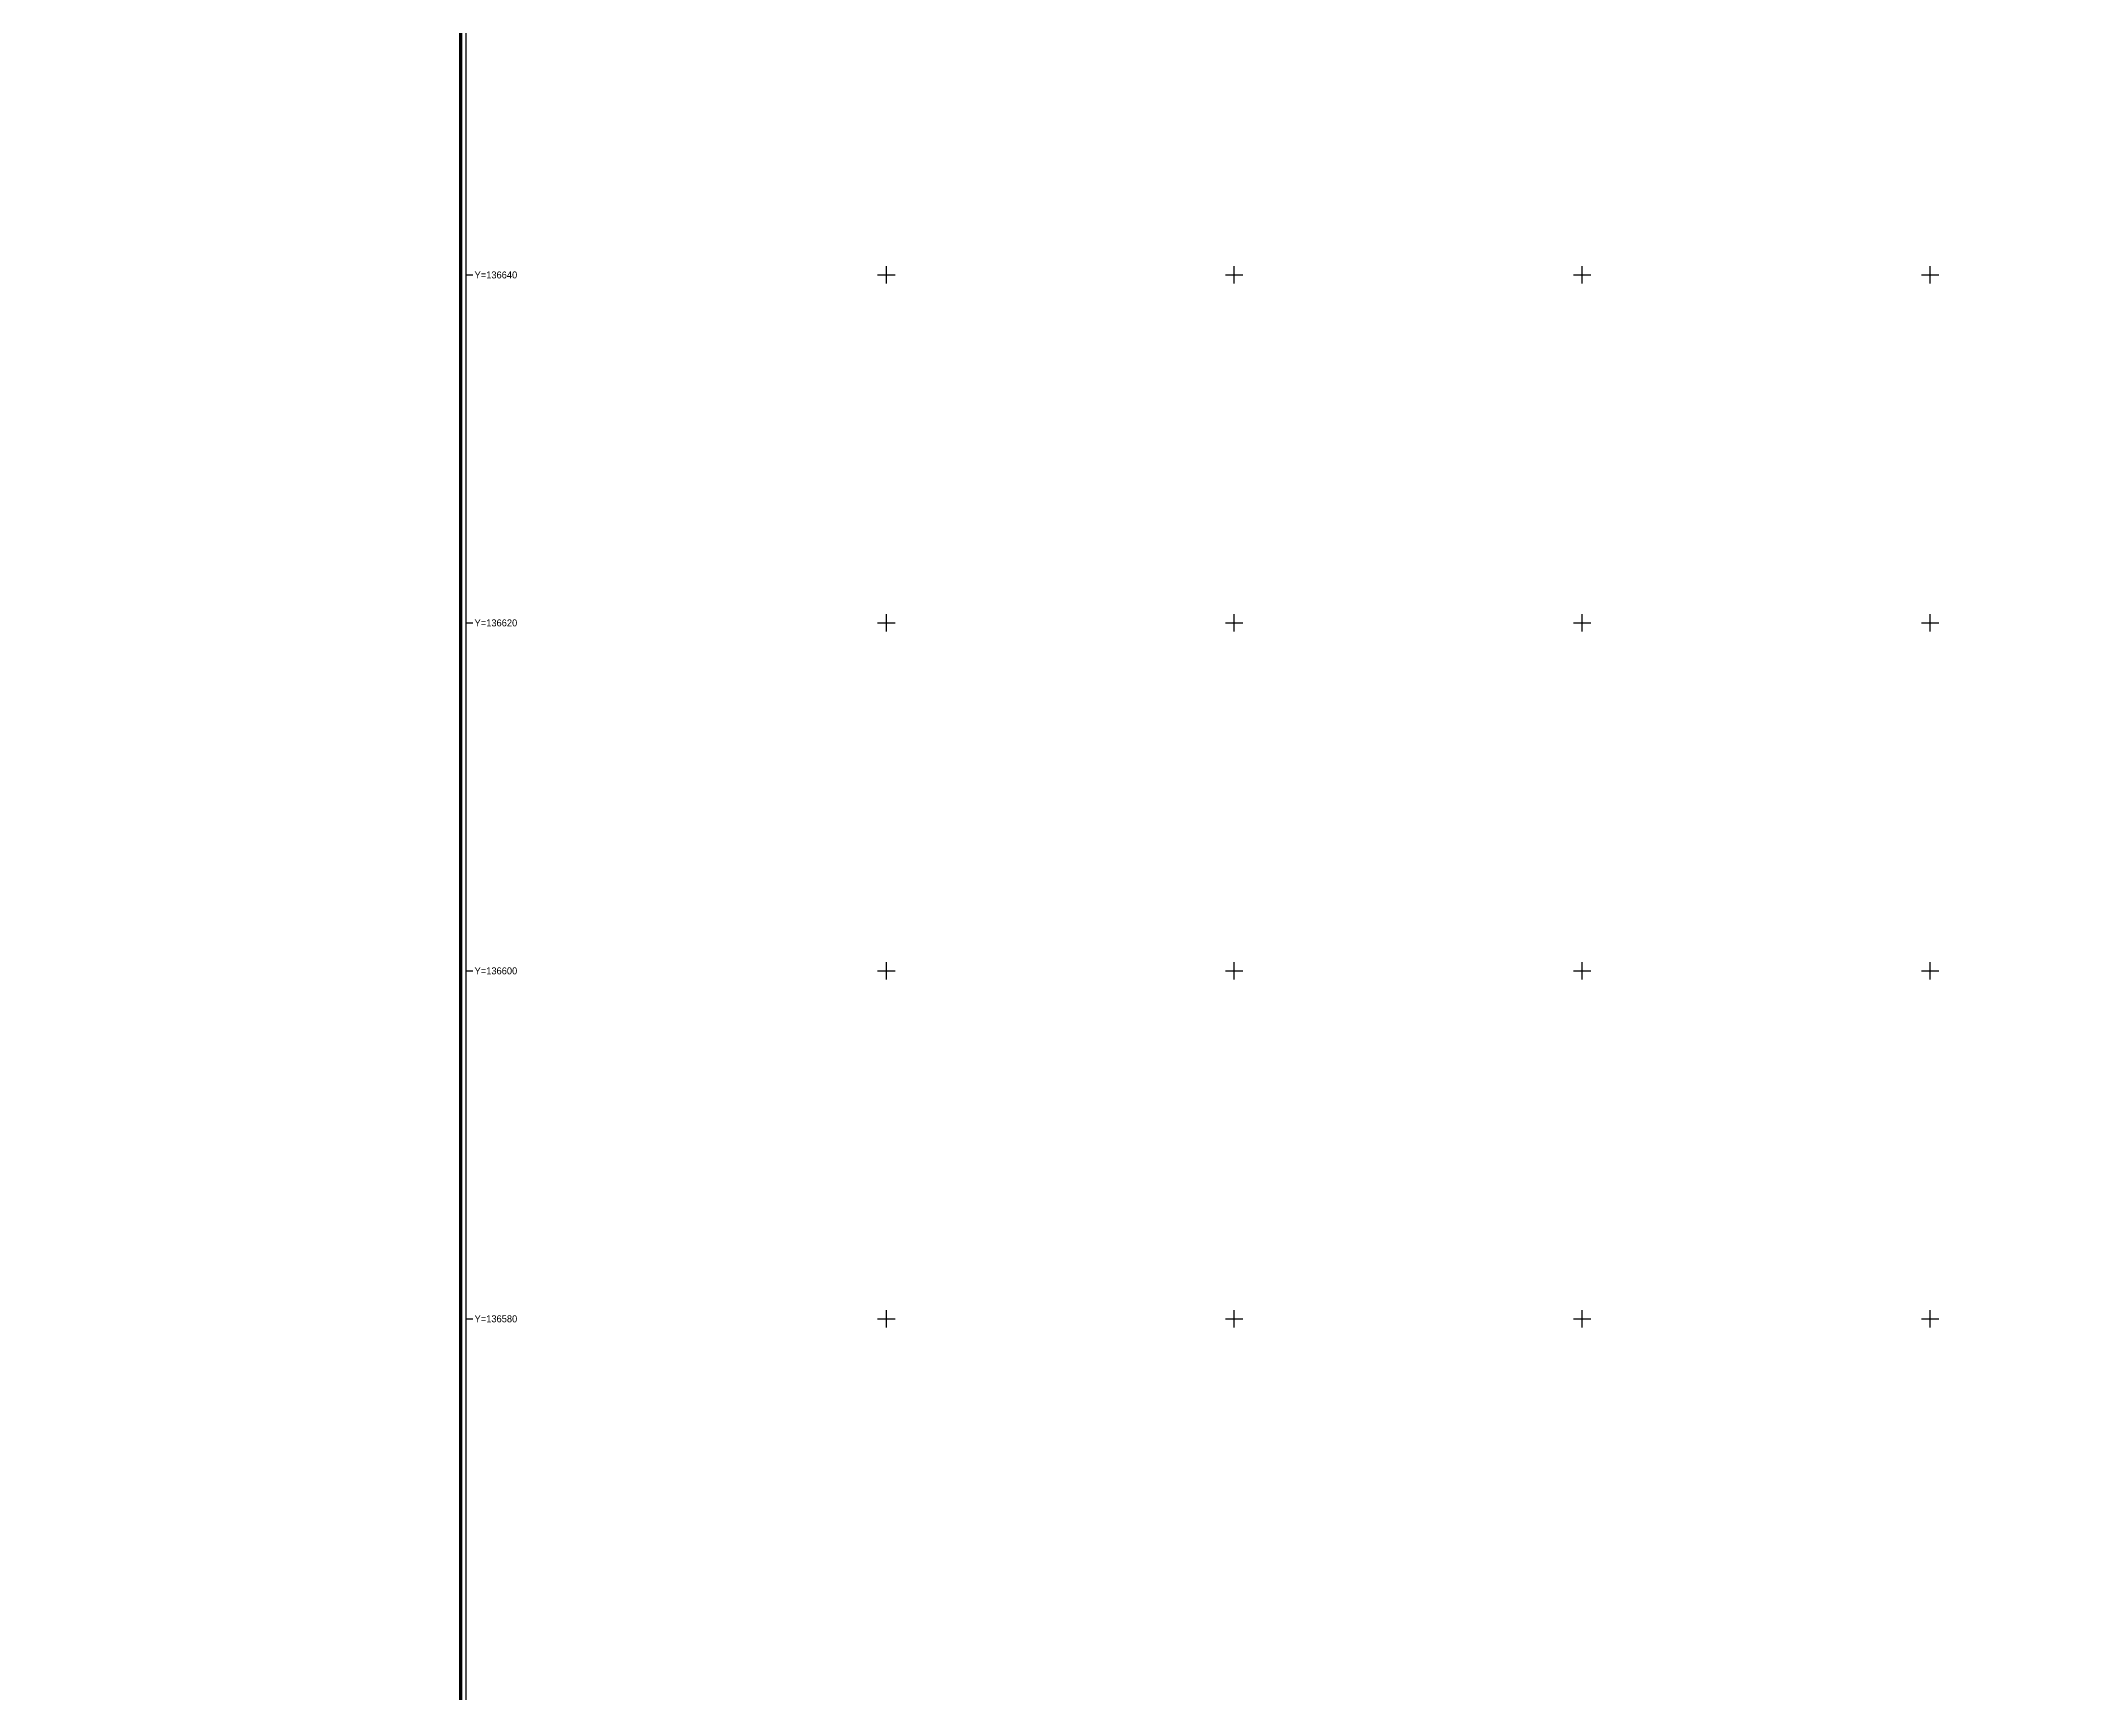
# Model space of a CAD drawing. Header units: metres. Extents: x 330671 to 330906, y 136216 to 136806.
# Drawn here: x 330671.4 to 330788.6, y 136558.5 to 136653.5 of the extents above; entities that cross this region are included whole.
import ezdxf

# ---------------------------------------------------------------- set-up
doc = ezdxf.new("R2010")
doc.units = ezdxf.units.M
doc.header["$LTSCALE"] = 2
for name, color, linetype in [('C_CANIVEAU', 7, 'Continuous'), ('C_FILD_EAU', 7, 'Continuous'), ('C_LIMREVET', 7, 'Continuous'), ('CARROYAGE', 253, 'Continuous'), ('CARTOUCHE', 7, 'Continuous')]:
    doc.layers.add(name, color=color, linetype=linetype)

msp = doc.modelspace()

# ---------------------------------------------------------------- linework, layer by layer
at = {"layer": 'C_CANIVEAU'}
msp.add_lwpolyline([(330848.53, 136378.83, 0), (330849.51, 136403.82, -0.000022)], format="xyb", dxfattribs=at)
at = {"layer": 'C_FILD_EAU', "linetype": 'Continuous', "flags": 128}
msp.add_lwpolyline([(330848.83, 136378.82, 0), (330849.8, 136403.8, -0.000022)], format="xyb", dxfattribs=at)
at = {"layer": 'C_LIMREVET', "linetype": 'Continuous', "flags": 128}
msp.add_lwpolyline([(330848.95, 136378.82, 0), (330849.92, 136403.79, -0.000022)], format="xyb", dxfattribs=at)
at = {"layer": 'CARROYAGE'}
for p, q in [((330720, 136639.5), (330720, 136640.5)), ((330740, 136639.5), (330740, 136640.5)), ((330760, 136639.5), (330760, 136640.5)), ((330780, 136639.5), (330780, 136640.5)), ((330695.83, 136640), (330696.23, 136640)), ((330719.5, 136640), (330720.5, 136640)), ((330739.5, 136640), (330740.5, 136640)), ((330759.5, 136640), (330760.5, 136640)), ((330779.5, 136640), (330780.5, 136640)), ((330720, 136619.5), (330720, 136620.5)), ((330740, 136619.5), (330740, 136620.5)), ((330760, 136619.5), (330760, 136620.5)), ((330780, 136619.5), (330780, 136620.5)), ((330695.83, 136620), (330696.23, 136620)), ((330719.5, 136620), (330720.5, 136620)), ((330739.5, 136620), (330740.5, 136620)), ((330759.5, 136620), (330760.5, 136620)), ((330779.5, 136620), (330780.5, 136620)), ((330720, 136599.5), (330720, 136600.5)), ((330740, 136599.5), (330740, 136600.5)), ((330760, 136599.5), (330760, 136600.5)), ((330780, 136599.5), (330780, 136600.5)), ((330695.83, 136600), (330696.23, 136600)), ((330719.5, 136600), (330720.5, 136600)), ((330739.5, 136600), (330740.5, 136600)), ((330759.5, 136600), (330760.5, 136600)), ((330779.5, 136600), (330780.5, 136600)), ((330720, 136579.5), (330720, 136580.5)), ((330740, 136579.5), (330740, 136580.5)), ((330760, 136579.5), (330760, 136580.5)), ((330780, 136579.5), (330780, 136580.5)), ((330695.83, 136580), (330696.23, 136580)), ((330719.5, 136580), (330720.5, 136580)), ((330739.5, 136580), (330740.5, 136580)), ((330759.5, 136580), (330760.5, 136580)), ((330779.5, 136580), (330780.5, 136580))]:
    msp.add_line(p, q, dxfattribs=at)
at = {"layer": 'CARROYAGE', "flags": 128}
msp.add_lwpolyline([(330695.83, 136216.7), (330905.34, 136216.7), (330905.34, 136805.25), (330695.83, 136805.25)], close=True, dxfattribs=at)
at = {"layer": 'CARROYAGE'}
for points in [[(330695.83, 136216.7), (330905.34, 136216.7), (330905.34, 136805.25), (330695.83, 136805.25)], [(330695.83, 136216.7), (330905.34, 136216.7), (330905.34, 136745.85), (330863.34, 136745.85), (330863.34, 136805.25), (330695.83, 136805.25)]]:
    msp.add_lwpolyline(points, close=True, dxfattribs=at)
at = {"layer": 'CARTOUCHE', "const_width": 0.2}
msp.add_lwpolyline([(330695.53, 136805.55), (330905.64, 136805.55), (330905.64, 136216.4), (330695.53, 136216.4)], close=True, dxfattribs=at)
at = {"layer": 'CARTOUCHE', "ltscale": 0.2}
msp.add_lwpolyline([(330695.83, 136216.7), (330905.34, 136216.7), (330905.34, 136805.25), (330695.83, 136805.25)], close=True, dxfattribs=at)

# ---------------------------------------------------------------- texts
at = {"layer": 'CARROYAGE'}
for s, p in [('Y=136640', (330696.33, 136639.8)), ('Y=136620', (330696.33, 136619.8)), ('Y=136600', (330696.33, 136599.8)), ('Y=136580', (330696.33, 136579.8))]:
    msp.add_text(s, height=0.4, dxfattribs=at).set_placement(p)

doc.saveas('drawing.dxf')
